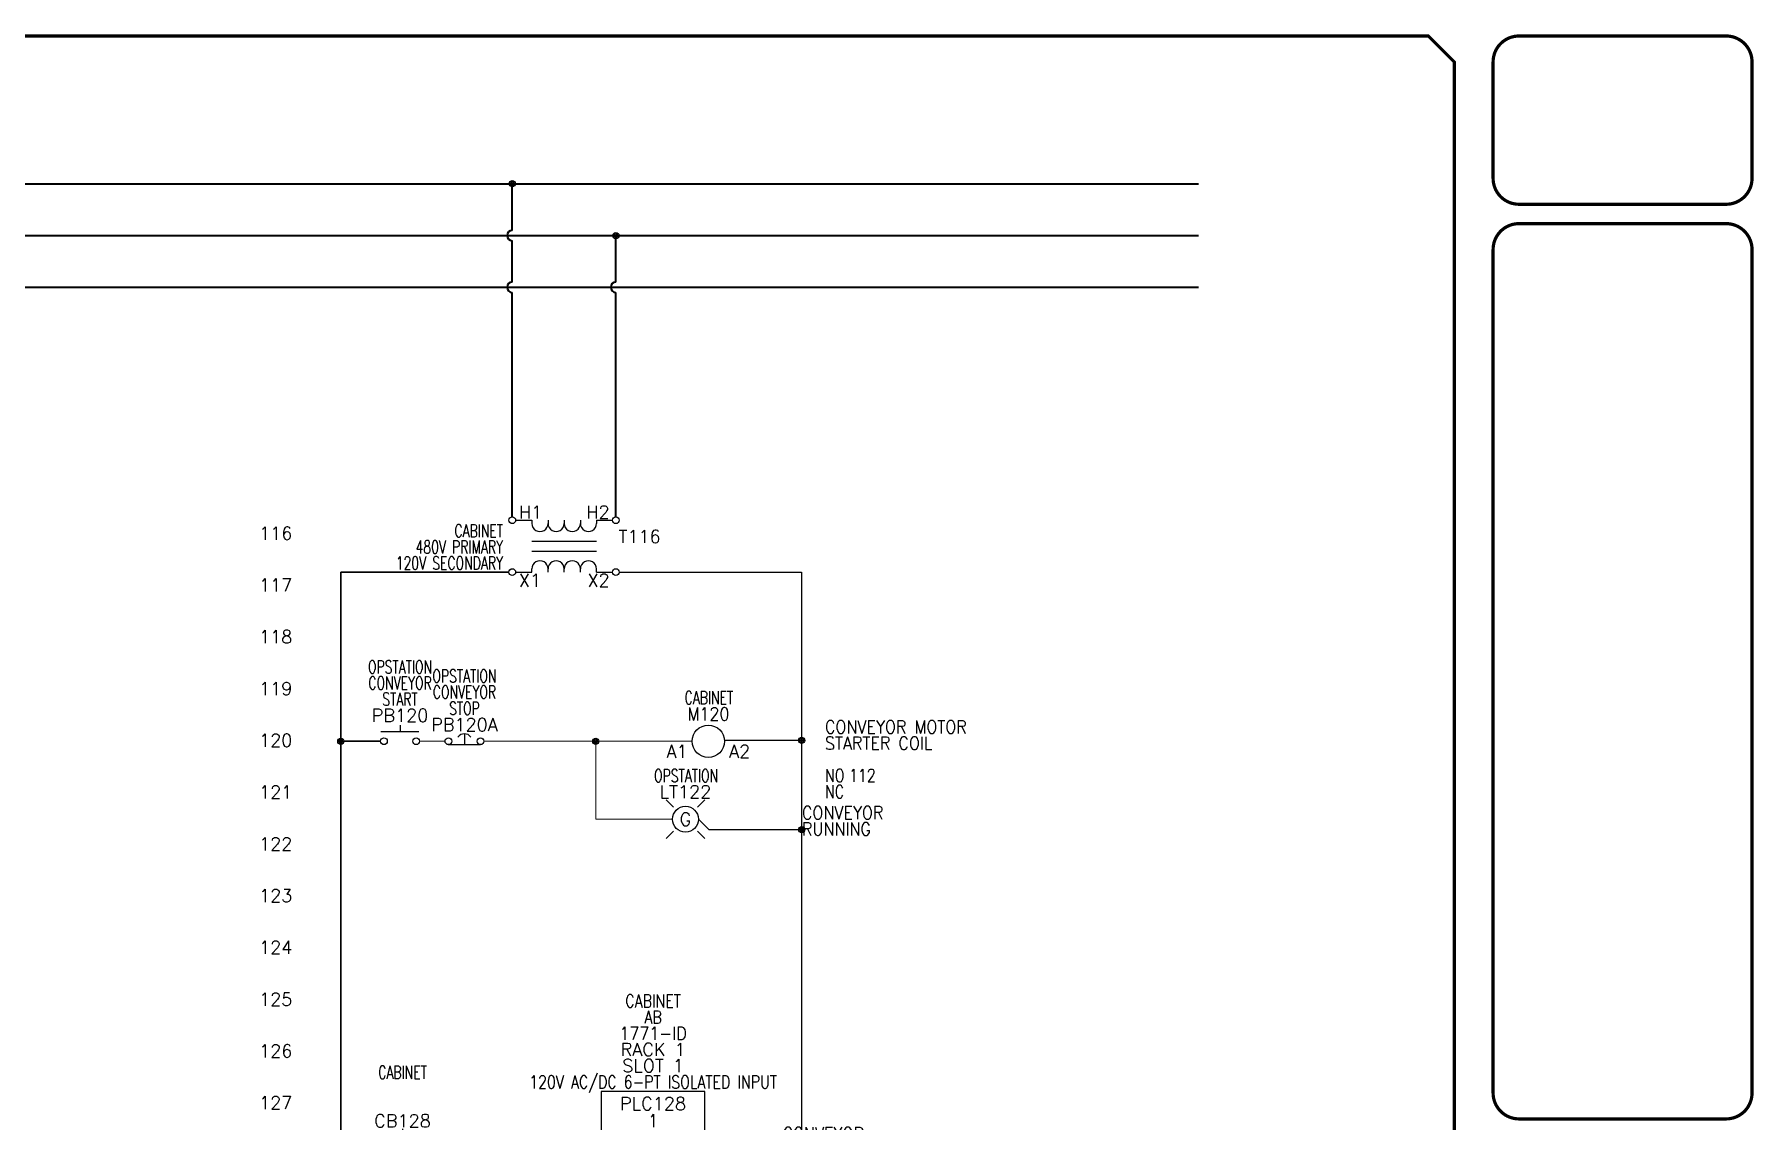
# Model space of a CAD drawing. Header units: inches. Extents: x 0 to 33.5, y 0 to 22.4.
# Drawn here: x 16.88 to 33.48, y 11.95 to 22.44 of the extents above; entities that cross this region are included whole.
import ezdxf
from ezdxf.enums import TextEntityAlignment as Align

# ---------------------------------------------------------------- set-up
doc = ezdxf.new("R2010")
doc.units = ezdxf.units.IN
doc.header["$LTSCALE"] = 0.25
doc.header["$MEASUREMENT"] = 0
for name, color, linetype in [('DESC', 150, 'Continuous'), ('LOC', 8, 'Continuous'), ('MISC', 7, 'Continuous'), ('SYMS', 7, 'Continuous'), ('TAGS', 150, 'Continuous'), ('TERMS', 123, 'Continuous'), ('TITLE', 7, 'Continuous'), ('XREF', 7, 'Continuous')]:
    doc.layers.add(name, color=color, linetype=linetype)
for name, color, linetype, lineweight in [('WIRES_10AWG_BLACK', 9, 'Continuous', 40), ('WIRES_14AWG_BLACK', 9, 'Continuous', 30), ('WIRES_16AWG_WHITE', 7, 'Continuous', 25), ('WIRES_18AWG_RED', 1, 'Continuous', 20)]:
    doc.layers.add(name, color=color, linetype=linetype, lineweight=lineweight)
doc.styles.add('ITALIC', font='ITALIC')
doc.styles.add('SIMPLEX', font='SIMPLEX')
doc.styles.add('WD', font='romans.shx')

# ---------------------------------------------------------------- blocks, each defined once
blk = doc.blocks.new('NO_NUM_acade_title')
at = {"layer": 'TITLE'}
blk.add_line((30.594, 22.177), (30.594, 20.781), dxfattribs=at)
at = {"layer": 'TITLE', "const_width": 0.0312}
blk.add_lwpolyline([(30.594, 0.281), (30.594, 22.177), (30.344, 22.427), (0.281, 22.427), (0.031, 22.177), (0.031, 0.281), (0.281, 0.031), (30.344, 0.031)], close=True, dxfattribs=at)
for points in [[(31.219, 22.427, 0.414214), (30.969, 22.177, 0.414214)], [(33.469, 22.177, 0.414214), (33.219, 22.427, 0.414214)], [(30.969, 21.052, 0.414214), (31.219, 20.802, 0.414214)], [(33.219, 20.802, 0.414214), (33.469, 21.052, 0.414214)], [(31.219, 20.615, 0.414214), (30.969, 20.365, 0.414214)], [(33.469, 20.365, 0.414214), (33.219, 20.615, 0.414214)], [(30.969, 12.219, 0.414214), (31.219, 11.969, 0.414214)], [(33.219, 11.969, 0.414214), (33.469, 12.219, 0.414214)]]:
    blk.add_lwpolyline(points, format="xyb", dxfattribs=at)
for points in [[(33.219, 22.427), (31.219, 22.427)], [(30.969, 22.177), (30.969, 21.052)], [(33.469, 22.177), (33.469, 21.052)], [(33.219, 20.802), (31.219, 20.802)], [(33.219, 20.615), (31.219, 20.615)], [(30.969, 20.365), (30.969, 12.219)], [(33.469, 20.365), (33.469, 12.219)], [(31.219, 11.969), (33.219, 11.969)]]:
    blk.add_lwpolyline(points, dxfattribs=at)
at = {"layer": 'TITLE', "color": 1, "style": 'ITALIC'}
for tag, height, p in [('TITLE#1', 0.125, (32.156, 3.406)), ('TITLE#2', 0.125, (32.156, 3.204)), ('TITLE#3', 0.125, (32.156, 3.001)), ('TITLE#4', 0.125, (32.156, 2.799)), ('DWG#', 0.2, (32.156, 0.826))]:
    blk.add_attdef(tag, text='', height=height, dxfattribs=at).set_placement(p, align=Align.CENTER)
at = {"layer": 'TITLE', "color": 1, "style": 'SIMPLEX'}
blk.add_attdef('CAD#', (30.826, 1.958), '', height=0.0938, rotation=90, dxfattribs=at)
at = {"layer": 'TITLE', "color": 1}
for tag, p, height, style in [('ENGINEER', (31.237, 1.958), 0.0938, 'ITALIC'), ('CHKDBY', (32.424, 1.958), 0.0938, 'ITALIC'), ('JOB#', (31.464, 1.644), 0.0938, 'SIMPLEX'), ('DRAWNBY', (32.494, 1.644), 0.0938, 'ITALIC'), ('SCALE', (31.353, 1.344), 0.0938, 'SIMPLEX'), ('DATE', (32.408, 1.344), 0.0938, 'SIMPLEX'), ('SHTS', (32.532, 0.25), 0.2, 'ITALIC')]:
    blk.add_attdef(tag, p, '', height=height, dxfattribs=dict(at, style=style))
at = {"layer": 'TITLE', "color": 1, "style": 'ITALIC'}
blk.add_attdef('SH#', text='', height=0.2, dxfattribs=at).set_placement((31.881, 0.25), align=Align.RIGHT)
at = {"layer": 'TITLE', "color": 7, "flags": 9}
blk.add_attdef('WD_TB', (31.219, 0.031), '', height=0.125, dxfattribs=at)
blk = doc.blocks.new('WD_MLRH')
at = {"style": 'WD'}
blk.add_attdef('RUNGFIRST', text='', height=0.125, dxfattribs=at).set_placement((-0.25, 0), align=Align.MIDDLE_RIGHT)
at = {"style": 'WD', "flags": 1}
for tag, p in [('RUNGHORV', (-0.25, -0.127)), ('RUNGINC', (-0.25, -0.163)), ('WIRE-START', (-0.25, -0.356)), ('WIREMODE', (-0.25, -0.281)), ('RUNGDIST', (-0.25, -0.2)), ('RUNGCNT', (-0.25, -0.237)), ('WIREFMT', (-0.25, -0.321)), ('WIRE-GSUF', (-0.25, -0.396)), ('PH3SPACE', (-0.25, -0.437))]:
    blk.add_attdef(tag, text='', height=0.025, dxfattribs=at).set_placement(p, align=Align.RIGHT)
blk = doc.blocks.new('HXF1')
for p, q in [((-0.469, 0), (-0.312, 0)), ((-0.312, 0), (-0.312, -0.031)), ((-0.156, 0), (-0.156, -0.031)), ((0, 0), (0, -0.031)), ((0.156, 0), (0.156, -0.031)), ((0.312, 0), (0.467, 0)), ((0.312, 0), (0.312, -0.031)), ((-0.312, -0.203), (0.312, -0.203)), ((-0.312, -0.297), (0.312, -0.297)), ((-0.312, -0.5), (-0.312, -0.469)), ((-0.156, -0.5), (-0.156, -0.469)), ((0, -0.5), (0, -0.469)), ((0.156, -0.5), (0.156, -0.469)), ((0.312, -0.5), (0.312, -0.469)), ((-0.469, -0.5), (-0.312, -0.5)), ((0.312, -0.5), (0.467, -0.5))]:
    blk.add_line(p, q)
for centre in [(-0.501, 0), (0.499, 0), (-0.501, -0.5), (0.499, -0.5)]:
    blk.add_circle(centre, 0.0322)
for centre, start, end in [((-0.234, -0.031), 180, 0.001), ((-0.078, -0.031), 180, 0.001), ((0.078, -0.031), 180, 0.001), ((0.234, -0.031), 180, 0.001), ((-0.234, -0.469), 0.001, 180.002), ((-0.078, -0.469), 0.001, 180.002), ((0.078, -0.469), 0.001, 180.002), ((0.234, -0.469), 0.001, 180.002)]:
    blk.add_arc(centre, 0.0781, start, end)
at = {"style": 'WD', "width": 0.7}
for tag, p in [('INST', (-0.591, 0.006)), ('LOC', (-0.591, -0.164)), ('DESC1', (-0.591, -0.32)), ('DESC2', (-0.591, -0.476))]:
    blk.add_attdef(tag, text='', height=0.125, dxfattribs=at).set_placement(p, align=Align.RIGHT)
at = {"linetype": 'Continuous', "style": 'WD', "flags": 8}
for tag, p in [('TERM03', (-0.031, 0.016)), ('TERM02', (0.438, 0.016))]:
    blk.add_attdef(tag, text='', height=0.125, dxfattribs=at).set_placement(p, align=Align.RIGHT)
at = {"style": 'WD'}
for tag, p, height, flags in [('X4TERM01', (-0.533, 0), 0.0125, 1), ('X2TERM01', (-0.501, 0.032), 0.0125, 1), ('X2TERM03', (0, 0.009), 0.0125, 1), ('X2TERM02', (0.499, 0.032), 0.0125, 1), ('X1TERM02', (0.531, 0), 0.0125, 1), ('FAMILY', (0.46, -0.247), 0.01, 9), ('X4TERM04', (-0.533, -0.5), 0.0125, 1), ('X8TERM06', (0, -0.507), 0.0125, 1), ('X1TERM05', (0.531, -0.5), 0.0125, 1), ('X8TERM04', (-0.501, -0.532), 0.0125, 1), ('X8TERM05', (0.499, -0.532), 0.0125, 1)]:
    blk.add_attdef(tag, p, '', height=height, dxfattribs=dict(at, flags=flags))
at = {"linetype": 'Continuous', "style": 'WD', "flags": 8}
blk.add_attdef('TERM01', (-0.438, 0.016), '', height=0.125, dxfattribs=at)
at = {"style": 'WD'}
blk.add_attdef('TAG1', (0.524, -0.219), '', height=0.125, dxfattribs=at)
at = {"linetype": 'Continuous', "style": 'WD', "flags": 9}
for tag, p in [('ASSYCODE', (0.487, -0.313)), ('MFG', (0.484, -0.295)), ('CAT', (0.485, -0.275))]:
    blk.add_attdef(tag, text='', height=0.01, dxfattribs=at).set_placement(p, align=Align.CENTER)
at = {"style": 'WD', "width": 0.7}
blk.add_attdef('RATING1', (0.556, -0.375), '', height=0.125, dxfattribs=at)
at = {"linetype": 'Continuous', "style": 'WD', "flags": 8}
for tag, p in [('TERM06', (-0.031, -0.516)), ('TERM05', (0.438, -0.516))]:
    blk.add_attdef(tag, text='', height=0.125, dxfattribs=at).set_placement(p, align=Align.TOP_RIGHT)
blk.add_attdef('TERM04', text='', height=0.125, dxfattribs=at).set_placement((-0.438, -0.516), align=Align.TOP_LEFT)
blk = doc.blocks.new('WDDOT')
for radius in [0.03, 0.0187, 0.00929]:
    blk.add_circle((0, 0), radius)
blk = doc.blocks.new('HPB11')
for p, q in [((-0.185, 0.094), (0.18, 0.094)), ((0, 0.156), (0, 0.094))]:
    blk.add_line(p, q)
for centre in [(-0.155, 0), (0.155, 0)]:
    blk.add_circle(centre, 0.0322)
at = {"style": 'WD', "width": 0.7}
for tag, p in [('INST', (0, 0.826)), ('LOC', (0, 0.656)), ('DESC1', (0, 0.5)), ('DESC2', (0, 0.344)), ('XREF', (0, -0.219))]:
    blk.add_attdef(tag, text='', height=0.125, dxfattribs=at).set_placement(p, align=Align.CENTER)
at = {"style": 'WD'}
blk.add_attdef('TAG1', text='', height=0.125, dxfattribs=at).set_placement((0, 0.188), align=Align.CENTER)
for tag, p in [('X2LINK', (0, 0.219)), ('X8LINK', (0, 0))]:
    blk.add_attdef(tag, p, '', height=0.01, dxfattribs=at)
for tag, p, height, flags in [('X4TERM01', (-0.188, 0), 0.0125, 1), ('X1TERM02', (0.188, 0), 0.0125, 1), ('FAMILY', (0.205, 0.152), 0.01, 9), ('CONTACT', (0.205, 0.136), 0.01, 1)]:
    blk.add_attdef(tag, p, '', height=height, dxfattribs=dict(at, flags=flags))
at = {"linetype": 'Continuous', "style": 'WD', "flags": 9}
for tag, p in [('ASSYCODE', (0.23, 0.071)), ('MFG', (0.228, 0.089)), ('CAT', (0.23, 0.108))]:
    blk.add_attdef(tag, text='', height=0.01, dxfattribs=at).set_placement(p, align=Align.CENTER)
at = {"linetype": 'Continuous', "style": 'WD', "flags": 8}
blk.add_attdef('TERM01', text='', height=0.125, dxfattribs=at).set_placement((-0.25, -0.031), align=Align.TOP_RIGHT)
blk.add_attdef('TERM02', text='', height=0.125, dxfattribs=at).set_placement((0.25, -0.031), align=Align.TOP_LEFT)
blk = doc.blocks.new('HPB12M')
for p, q in [((0, 0.074), (0, -0.031)), ((-0.156, -0.032), (0.156, -0.032))]:
    blk.add_line(p, q)
for centre in [(-0.155, 0), (0.155, 0)]:
    blk.add_circle(centre, 0.0322)
blk.add_arc((0, -0.006), 0.0781, 36.8699, 143.1301)
at = {"style": 'WD', "width": 0.7}
for tag, p in [('INST', (0, 0.738)), ('LOC', (0, 0.568)), ('DESC1', (0, 0.412)), ('DESC2', (0, 0.255)), ('XREF', (0, -0.232))]:
    blk.add_attdef(tag, text='', height=0.125, dxfattribs=at).set_placement(p, align=Align.CENTER)
at = {"style": 'WD'}
blk.add_attdef('TAG1', text='', height=0.125, dxfattribs=at).set_placement((0, 0.099), align=Align.CENTER)
for tag, p, height, flags in [('X4TERM01', (-0.188, 0), 0.0125, 1), ('FAMILY', (0.054, 0.058), 0.01, 9), ('CONTACT', (0.054, 0.042), 0.01, 9), ('X1TERM02', (0.188, 0), 0.0125, 1)]:
    blk.add_attdef(tag, p, '', height=height, dxfattribs=dict(at, flags=flags))
for tag, p in [('X2LINK', (0, 0.125)), ('X8LINK', (0, -0.094))]:
    blk.add_attdef(tag, p, '', height=0.01, dxfattribs=at)
at = {"linetype": 'Continuous', "style": 'WD', "flags": 9}
for tag, p in [('MFG', (0.076, 0)), ('CAT', (0.076, 0.017)), ('ASSYCODE', (0.076, -0.017))]:
    blk.add_attdef(tag, text='', height=0.01, dxfattribs=at).set_placement(p, align=Align.CENTER)
at = {"linetype": 'Continuous', "style": 'WD', "flags": 8}
blk.add_attdef('TERM01', text='', height=0.125, dxfattribs=at).set_placement((-0.25, -0.016), align=Align.TOP_RIGHT)
blk.add_attdef('TERM02', text='', height=0.125, dxfattribs=at).set_placement((0.25, -0.016), align=Align.TOP_LEFT)
blk = doc.blocks.new('HMS1')
blk.add_circle((0, 0), 0.156)
at = {"style": 'WD'}
for tag, width, p in [('INST', 0.7, (0.006, 0.528)), ('LOC', 0.7, (0.006, 0.359)), ('TAG1', 0.9, (0, 0.202))]:
    blk.add_attdef(tag, text='', height=0.125, dxfattribs=dict(at, width=width)).set_placement(p, align=Align.CENTER)
at = {"style": 'WD', "flags": 9}
blk.add_attdef('FAMILY', text='', height=0.01, dxfattribs=at).set_placement((-0.005, 0.17), align=Align.CENTER)
at = {"style": 'WD'}
for tag, p, width in [('DESC1', (1.126, 0.076), 0.9), ('DESC2', (1.126, -0.081), 0.9), ('DESC3', (1.126, -0.237), 0.9), ('XREFNO', (1.359, -0.393), 0.8), ('XREFNC', (1.359, -0.549), 0.8)]:
    blk.add_attdef(tag, p, '', height=0.125, dxfattribs=dict(at, width=width))
at = {"style": 'WD', "flags": 1}
for tag, p in [('X4TERM01', (-0.156, 0)), ('X1TERM02', (0.156, 0))]:
    blk.add_attdef(tag, p, '', height=0.0125, dxfattribs=at)
at = {"linetype": 'Continuous', "style": 'WD', "flags": 9}
blk.add_attdef('ASSYCODE', text='', height=0.01, dxfattribs=at).set_placement((0, 0.113), align=Align.CENTER)
at = {"linetype": 'Continuous', "style": 'WD', "flags": 1}
for tag, p in [('MFG', (0, 0.14)), ('CAT', (0, 0.159))]:
    blk.add_attdef(tag, text='', height=0.01, dxfattribs=at).set_placement(p, align=Align.MIDDLE)
at = {"linetype": 'Continuous', "style": 'WD'}
blk.add_attdef('TERM01', text='', height=0.125, dxfattribs=at).set_placement((-0.2, -0.035), align=Align.TOP_RIGHT)
blk.add_attdef('TERM02', text='', height=0.125, dxfattribs=at).set_placement((0.2, -0.035), align=Align.TOP_LEFT)
at = {"style": 'WD', "width": 0.8, "flags": 8}
for tag, p in [('NO', (1.126, -0.393)), ('NC', (1.126, -0.549))]:
    blk.add_attdef(tag, p, '', height=0.125, dxfattribs=at)
blk = doc.blocks.new('HLT1G')
for p, q in [((-0.115, 0.115), (-0.186, 0.186)), ((0.115, 0.115), (0.186, 0.186)), ((-0.115, -0.115), (-0.186, -0.186)), ((0.115, -0.115), (0.186, -0.186))]:
    blk.add_line(p, q)
blk.add_circle((0, 0), 0.125)
at = {"style": 'WD', "width": 0.7}
for tag, p in [('INST', (0.006, 0.528)), ('LOC', (0.006, 0.359))]:
    blk.add_attdef(tag, text='', height=0.125, dxfattribs=at).set_placement(p, align=Align.CENTER)
at = {"style": 'WD'}
blk.add_attdef('TAG1', text='', height=0.125, dxfattribs=at).set_placement((0, 0.202), align=Align.CENTER)
at = {"style": 'WD', "flags": 9}
blk.add_attdef('FAMILY', text='', height=0.01, dxfattribs=at).set_placement((-0.005, 0.161), align=Align.CENTER)
at = {"style": 'WD'}
blk.add_attdef('COLOR', text='', height=0.125, dxfattribs=at).set_placement((0, 0), align=Align.MIDDLE)
at = {"style": 'WD', "flags": 1}
for tag, p in [('X4TERM01', (-0.125, 0)), ('X1TERM02', (0.125, 0))]:
    blk.add_attdef(tag, p, '', height=0.0125, dxfattribs=at)
at = {"linetype": 'Continuous', "style": 'WD', "flags": 9}
blk.add_attdef('ASSYCODE', text='', height=0.01, dxfattribs=at).set_placement((-0.003, 0.096), align=Align.CENTER)
at = {"linetype": 'Continuous', "style": 'WD', "flags": 1}
for tag, p in [('MFG', (0, 0.121)), ('CAT', (0, 0.14))]:
    blk.add_attdef(tag, text='', height=0.01, dxfattribs=at).set_placement(p, align=Align.MIDDLE)
at = {"style": 'WD'}
for tag, p, width in [('DESC1', (1.125, 0), 0.9), ('WDTAGALT', (1.125, -0.312), 0.7)]:
    blk.add_attdef(tag, p, '', height=0.125, dxfattribs=dict(at, width=width))
at = {"linetype": 'Continuous', "style": 'WD', "flags": 8}
blk.add_attdef('TERM01', text='', height=0.125, dxfattribs=at).set_placement((-0.175, -0.031), align=Align.TOP_RIGHT)
blk.add_attdef('TERM02', text='', height=0.125, dxfattribs=at).set_placement((0.175, -0.031), align=Align.TOP_LEFT)
at = {"style": 'WD', "width": 0.9}
blk.add_attdef('DESC2', text='', height=0.125, dxfattribs=at).set_placement((1.125, -0.031), align=Align.TOP_LEFT)
blk = doc.blocks.new('HCB1')
blk.add_line((0, 0.173), (0, 0.126))
for centre in [(-0.155, 0), (0.155, 0)]:
    blk.add_circle(centre, 0.0322)
blk.add_arc((0, -0.109), 0.234, 53.1301, 126.8699)
at = {"style": 'WD', "width": 0.7}
for tag, p in [('INST', (0, 0.826)), ('LOC', (0, 0.656)), ('DESC1', (0, 0.5)), ('DESC2', (0, 0.344)), ('RATING1', (0, -0.188)), ('XREF', (0, -0.344))]:
    blk.add_attdef(tag, text='', height=0.125, dxfattribs=at).set_placement(p, align=Align.CENTER)
at = {"style": 'WD'}
blk.add_attdef('TAG1', text='', height=0.125, dxfattribs=at).set_placement((0, 0.188), align=Align.CENTER)
for tag, p in [('X2LINK', (0, 0.219)), ('X8LINK', (0, 0))]:
    blk.add_attdef(tag, p, '', height=0.01, dxfattribs=at)
for tag, p, height, flags in [('X4TERM01', (-0.188, 0), 0.0125, 1), ('X1TERM02', (0.188, 0), 0.0125, 1), ('FAMILY', (0.205, 0.152), 0.01, 9), ('CONTACT', (0.205, 0.133), 0.01, 9)]:
    blk.add_attdef(tag, p, '', height=height, dxfattribs=dict(at, flags=flags))
at = {"linetype": 'Continuous', "style": 'WD', "flags": 9}
for tag, p in [('ASSYCODE', (0.219, 0.062)), ('MFG', (0.228, 0.089)), ('CAT', (0.23, 0.108))]:
    blk.add_attdef(tag, text='', height=0.01, dxfattribs=at).set_placement(p, align=Align.CENTER)
at = {"linetype": 'Continuous', "style": 'WD', "flags": 8}
blk.add_attdef('TERM01', text='', height=0.125, dxfattribs=at).set_placement((-0.25, -0.031), align=Align.TOP_RIGHT)
blk.add_attdef('TERM02', text='', height=0.125, dxfattribs=at).set_placement((0.25, -0.031), align=Align.TOP_LEFT)
blk = doc.blocks.new('PLCIO_CFD')
at = {"layer": 'SYMS'}
for p, q in [((0.5, 0.5), (-0.5, 0.5)), ((-0.5, 0.5), (-0.5, -6.875)), ((0.5, -6.875), (0.5, 0.5)), ((-0.125, 0.125), (0.125, 0.125)), ((-0.125, -0.125), (-0.125, 0.125)), ((-0.125, 0.125), (0.125, 0.125)), ((-0.125, -0.125), (-0.125, 0.125)), ((0.088, 0.088), (-0.088, -0.088)), ((0.125, 0.125), (0.125, -0.125)), ((0.125, 0.125), (0.125, -0.125)), ((0.125, -0.125), (-0.125, -0.125)), ((0.125, -0.125), (-0.125, -0.125)), ((-0.125, -0.375), (0.125, -0.375)), ((-0.125, -0.625), (-0.125, -0.375)), ((0.088, -0.412), (-0.088, -0.588)), ((0.125, -0.375), (0.125, -0.625)), ((0.125, -0.625), (-0.125, -0.625)), ((-0.125, -0.875), (0.125, -0.875)), ((-0.125, -1.125), (-0.125, -0.875)), ((-0.125, -0.875), (0.125, -0.875)), ((-0.125, -1.125), (-0.125, -0.875)), ((0.088, -0.912), (-0.088, -1.088)), ((0.125, -0.875), (0.125, -1.125)), ((0.125, -0.875), (0.125, -1.125)), ((0.125, -1.125), (-0.125, -1.125)), ((0.125, -1.125), (-0.125, -1.125)), ((-0.125, -1.375), (0.125, -1.375)), ((-0.125, -1.625), (-0.125, -1.375)), ((0.088, -1.412), (-0.088, -1.588)), ((0.125, -1.375), (0.125, -1.625)), ((0.125, -1.625), (-0.125, -1.625)), ((-0.125, -1.875), (0.125, -1.875)), ((-0.125, -2.125), (-0.125, -1.875)), ((-0.125, -1.875), (0.125, -1.875)), ((-0.125, -2.125), (-0.125, -1.875)), ((0.088, -1.912), (-0.088, -2.088)), ((0.125, -1.875), (0.125, -2.125)), ((0.125, -1.875), (0.125, -2.125)), ((0.125, -2.125), (-0.125, -2.125)), ((0.125, -2.125), (-0.125, -2.125)), ((-0.125, -3.375), (0.125, -3.375)), ((-0.125, -3.625), (-0.125, -3.375)), ((0.088, -3.412), (-0.088, -3.588)), ((0.125, -3.375), (0.125, -3.625)), ((0.125, -3.625), (-0.125, -3.625)), ((-0.125, -3.875), (0.125, -3.875)), ((-0.125, -4.125), (-0.125, -3.875)), ((-0.125, -3.875), (0.125, -3.875)), ((-0.125, -4.125), (-0.125, -3.875)), ((0.088, -3.912), (-0.088, -4.088)), ((0.125, -3.875), (0.125, -4.125)), ((0.125, -3.875), (0.125, -4.125)), ((0.125, -4.125), (-0.125, -4.125)), ((0.125, -4.125), (-0.125, -4.125)), ((-0.125, -4.375), (0.125, -4.375)), ((-0.125, -4.625), (-0.125, -4.375)), ((0.088, -4.412), (-0.088, -4.588)), ((0.125, -4.375), (0.125, -4.625)), ((0.125, -4.625), (-0.125, -4.625)), ((-0.125, -4.875), (0.125, -4.875)), ((-0.125, -5.125), (-0.125, -4.875)), ((-0.125, -4.875), (0.125, -4.875)), ((-0.125, -5.125), (-0.125, -4.875)), ((0.088, -4.912), (-0.088, -5.088)), ((0.125, -4.875), (0.125, -5.125)), ((0.125, -4.875), (0.125, -5.125)), ((0.125, -5.125), (-0.125, -5.125)), ((0.125, -5.125), (-0.125, -5.125)), ((-0.125, -5.375), (0.125, -5.375)), ((-0.125, -5.625), (-0.125, -5.375)), ((0.088, -5.412), (-0.088, -5.588)), ((0.125, -5.375), (0.125, -5.625)), ((0.125, -5.625), (-0.125, -5.625)), ((-0.125, -5.875), (0.125, -5.875)), ((-0.125, -6.125), (-0.125, -5.875)), ((-0.125, -5.875), (0.125, -5.875)), ((-0.125, -6.125), (-0.125, -5.875)), ((0.088, -5.912), (-0.088, -6.088)), ((0.125, -5.875), (0.125, -6.125)), ((0.125, -5.875), (0.125, -6.125)), ((0.125, -6.125), (-0.125, -6.125)), ((0.125, -6.125), (-0.125, -6.125)), ((-0.125, -6.375), (0.125, -6.375)), ((-0.125, -6.625), (-0.125, -6.375)), ((0.088, -6.412), (-0.088, -6.588)), ((0.125, -6.375), (0.125, -6.625)), ((0.125, -6.625), (-0.125, -6.625)), ((-0.5, -6.875), (0.5, -6.875))]:
    blk.add_line(p, q, dxfattribs=at)
for centre in [(0, 0), (0, -0.5), (0, -1), (0, -1.5), (0, -2), (0, -3.5), (0, -4), (0, -4.5), (0, -5), (0, -5.5), (0, -6), (0, -6.5)]:
    blk.add_circle(centre, 0.125, dxfattribs=at)
at = {"layer": 'SYMS', "style": 'WD'}
for tag, width, p in [('INST', 0.8, (0, 1.482)), ('LOC', 0.8, (0, 1.312)), ('MFG', 0.8, (0, 1.156)), ('CAT', 0.9, (0, 1)), ('DESC', 0.8, (0, 0.53)), ('TERM01', 0.9, (0, 0.156)), ('TERM02', 0.9, (0, -0.312)), ('TERM03', 0.9, (0, -0.812)), ('TERM04', 0.9, (0, -1.312)), ('TERM05', 0.9, (0, -1.812)), ('TERM06', 0.9, (0, -3.312)), ('TERM07', 0.9, (0, -3.812)), ('TERM08', 0.9, (0, -4.312)), ('TERM09', 0.9, (0, -4.812)), ('TERM10', 0.9, (0, -5.312)), ('TERM11', 0.9, (0, -5.812)), ('TERM12', 0.9, (0, -6.312))]:
    blk.add_attdef(tag, text='', height=0.125, dxfattribs=dict(at, width=width)).set_placement(p, align=Align.CENTER)
at = {"layer": 'SYMS', "linetype": 'Continuous', "style": 'WD', "flags": 9}
blk.add_attdef('ASSYCODE', text='', height=0.01, dxfattribs=at).set_placement((0.23, 1.071), align=Align.CENTER)
at = {"layer": 'SYMS', "style": 'WD'}
for tag, p in [('LINE1', (0, 0.844)), ('LINE2', (0, 0.688)), ('TAG', (0, 0.322))]:
    blk.add_attdef(tag, text='', height=0.125, dxfattribs=at).set_placement(p, align=Align.CENTER)
at = {"layer": 'SYMS', "style": 'WD', "flags": 1}
for tag, p in [('X4TERM01', (-0.125, 0)), ('X1TERM02', (0.125, -0.5)), ('X4TERM03', (-0.125, -1)), ('X1TERM04', (0.125, -1.5)), ('X4TERM05', (-0.125, -2)), ('X1TERM06', (0.125, -3.5)), ('X4TERM07', (-0.125, -4)), ('X1TERM08', (0.125, -4.5)), ('X4TERM09', (-0.125, -5)), ('X1TERM10', (0.125, -5.5)), ('X4TERM11', (-0.125, -6)), ('X1TERM12', (0.125, -6.5))]:
    blk.add_attdef(tag, p, '', height=0.01, dxfattribs=at)
at = {"layer": 'SYMS', "style": 'WD', "width": 0.9}
for tag, p in [('DESCA01', (1.25, 0.031)), ('DESCB01', (1.25, -0.125)), ('DESCC01', (1.25, -0.281)), ('DESCD01', (1.25, -0.438)), ('DESCE01', (1.25, -0.594)), ('DESCA03', (1.25, -0.969)), ('DESCB03', (1.25, -1.125)), ('DESCC03', (1.25, -1.281)), ('DESCD03', (1.25, -1.438)), ('DESCE03', (1.25, -1.594)), ('DESCA05', (1.25, -1.969)), ('DESCB05', (1.25, -2.125)), ('DESCC05', (1.25, -2.281)), ('DESCD05', (1.25, -2.438)), ('DESCE05', (1.25, -2.594)), ('DESCA07', (1.25, -3.969)), ('DESCB07', (1.25, -4.125)), ('DESCC07', (1.25, -4.281)), ('DESCD07', (1.25, -4.438)), ('DESCE07', (1.25, -4.594)), ('DESCA09', (1.25, -4.969)), ('DESCB09', (1.25, -5.125)), ('DESCC09', (1.25, -5.281)), ('DESCD09', (1.25, -5.438)), ('DESCE09', (1.25, -5.594)), ('DESCA11', (1.25, -5.969)), ('DESCB11', (1.25, -6.125)), ('DESCC11', (1.25, -6.281)), ('DESCD11', (1.25, -6.438)), ('DESCE11', (1.25, -6.594))]:
    blk.add_attdef(tag, p, '', height=0.125, dxfattribs=at)
for tag, p in [('TERMDESC01', (-0.625, -0.062)), ('TERMDESC03', (-0.625, -1.062)), ('TERMDESC05', (-0.625, -2.062)), ('TERMDESC07', (-0.625, -4.062)), ('TERMDESC09', (-0.625, -5.062)), ('TERMDESC11', (-0.625, -6.062))]:
    blk.add_attdef(tag, text='', height=0.125, dxfattribs=at).set_placement(p, align=Align.TOP_RIGHT)
at = {"layer": 'SYMS', "style": 'WD'}
for tag, p in [('TAGA01', (0, -0.25)), ('TAGA03', (0, -1.188)), ('TAGA05', (0, -2.188)), ('TAGA07', (0, -4.188)), ('TAGA09', (0, -5.188)), ('TAGA11', (0, -6.188))]:
    blk.add_attdef(tag, text='', height=0.125, dxfattribs=at).set_placement(p, align=Align.TOP_CENTER)
at = {"layer": 'SYMS', "style": 'WD', "width": 0.9}
for tag, p in [('TERMDESC02', (0.625, -0.562)), ('TERMDESC04', (0.625, -1.562)), ('TERMDESC06', (0.625, -3.562)), ('TERMDESC08', (0.625, -4.562)), ('TERMDESC10', (0.625, -5.562)), ('TERMDESC12', (0.625, -6.562))]:
    blk.add_attdef(tag, text='', height=0.125, dxfattribs=at).set_placement(p, align=Align.TOP_LEFT)

msp = doc.modelspace()

# ---------------------------------------------------------------- linework, layer by layer
at = {"layer": 'WIRES_10AWG_BLACK'}
for p, q in [((2.188, 21), (28.125, 21)), ((21.499, 20.55), (21.499, 21)), ((2.188, 20.5), (28.125, 20.5)), ((21.499, 20.05), (21.499, 20.45)), ((22.499, 20.05), (22.499, 20.5)), ((2.188, 20), (28.125, 20)), ((21.499, 17.782), (21.499, 19.95)), ((22.499, 17.782), (22.499, 19.95))]:
    msp.add_line(p, q, dxfattribs=at)
for centre in [(21.499, 20.5), (21.499, 20), (22.499, 20)]:
    msp.add_arc(centre, 0.05, 90, 270, dxfattribs=at)
at = {"layer": 'WIRES_14AWG_BLACK'}
for p, q in [((21.467, 17.25), (19.843, 17.25)), ((19.843, 17.25), (19.843, 2.551)), ((19.843, 15.616), (20.228, 15.616))]:
    msp.add_line(p, q, dxfattribs=at)
at = {"layer": 'WIRES_16AWG_WHITE'}
for p, q in [((22.531, 17.25), (24.292, 17.25)), ((24.292, 17.25), (24.292, 2.554)), ((24.292, 15.625), (23.548, 15.625)), ((23.296, 14.863), (23.296, 14.863)), ((23.296, 14.863), (23.396, 14.763)), ((23.396, 14.763), (24.292, 14.763))]:
    msp.add_line(p, q, dxfattribs=at)
at = {"layer": 'WIRES_18AWG_RED'}
for p, q in [((20.603, 15.616), (20.85, 15.616)), ((21.225, 15.616), (23.236, 15.616)), ((22.305, 15.616), (22.305, 14.863)), ((22.305, 14.863), (23.046, 14.863))]:
    msp.add_line(p, q, dxfattribs=at)

# ---------------------------------------------------------------- block references
msp.add_blockref('NO_NUM_acade_title', (0, 0))
msp.add_blockref('WD_MLRH', (19.625, 17.625)).add_auto_attribs({'RUNGFIRST': '116'})
at = {"layer": 'SYMS'}
for p in [(21.499, 21), (22.499, 20.5), (19.843, 15.616), (22.305, 15.616), (24.292, 15.625), (24.292, 14.763)]:
    msp.add_blockref('WDDOT', p, dxfattribs=at)
ref = msp.add_blockref('HXF1', (22, 17.75), dxfattribs=at)
ref.add_attrib('TERM04', 'X1', dxfattribs={"layer": 'TERMS', "linetype": 'Continuous', "height": 0.125, "style": 'WD', "flags": 8}).set_placement((21.562, 17.234), align=Align.TOP_LEFT)
ref.add_attrib('TERM05', 'X2', dxfattribs={"layer": 'TERMS', "linetype": 'Continuous', "height": 0.125, "style": 'WD', "flags": 8}).set_placement((22.438, 17.234), align=Align.TOP_RIGHT)
ref.add_attrib('TAG1', 'T116', (22.524, 17.531), dxfattribs={"layer": 'TAGS', "height": 0.125, "style": 'WD'})
ref.add_attrib('DESC1', '480V PRIMARY', dxfattribs={"layer": 'DESC', "height": 0.125, "style": 'WD', "width": 0.7}).set_placement((21.409, 17.43), align=Align.RIGHT)
ref.add_attrib('DESC2', '120V SECONDARY', dxfattribs={"layer": 'DESC', "height": 0.125, "style": 'WD', "width": 0.7}).set_placement((21.409, 17.274), align=Align.RIGHT)
ref.add_attrib('LOC', 'CABINET', dxfattribs={"layer": 'LOC', "height": 0.125, "style": 'WD', "width": 0.7}).set_placement((21.409, 17.586), align=Align.RIGHT)
ref.add_attrib('TERM02', 'H2', dxfattribs={"layer": 'TERMS', "linetype": 'Continuous', "height": 0.125, "style": 'WD', "flags": 8}).set_placement((22.438, 17.766), align=Align.RIGHT)
ref.add_attrib('TERM01', 'H1', (21.562, 17.766), dxfattribs={"layer": 'TERMS', "linetype": 'Continuous', "height": 0.125, "style": 'WD', "flags": 8})
ref = msp.add_blockref('HPB11', (20.415, 15.616), dxfattribs=at)
ref.add_attrib('LOC', 'OPSTATION', dxfattribs={"layer": 'LOC', "height": 0.125, "style": 'WD', "width": 0.7}).set_placement((20.415, 16.272), align=Align.CENTER)
ref.add_attrib('DESC2', 'START', dxfattribs={"layer": 'DESC', "height": 0.125, "style": 'WD', "width": 0.7}).set_placement((20.415, 15.96), align=Align.CENTER)
ref.add_attrib('DESC1', 'CONVEYOR', dxfattribs={"layer": 'DESC', "height": 0.125, "style": 'WD', "width": 0.7}).set_placement((20.415, 16.116), align=Align.CENTER)
ref.add_attrib('TAG1', 'PB120', dxfattribs={"layer": 'TAGS', "height": 0.125, "style": 'WD'}).set_placement((20.415, 15.803), align=Align.CENTER)
ref = msp.add_blockref('HPB12M', (21.037, 15.616), dxfattribs=at)
ref.add_attrib('LOC', 'OPSTATION', dxfattribs={"layer": 'LOC', "height": 0.125, "style": 'WD', "width": 0.7}).set_placement((21.037, 16.184), align=Align.CENTER)
ref.add_attrib('DESC2', 'STOP', dxfattribs={"layer": 'DESC', "height": 0.125, "style": 'WD', "width": 0.7}).set_placement((21.037, 15.871), align=Align.CENTER)
ref.add_attrib('DESC1', 'CONVEYOR', dxfattribs={"layer": 'DESC', "height": 0.125, "style": 'WD', "width": 0.7}).set_placement((21.037, 16.028), align=Align.CENTER)
ref.add_attrib('TAG1', 'PB120A', dxfattribs={"layer": 'TAGS', "height": 0.125, "style": 'WD'}).set_placement((21.037, 15.715), align=Align.CENTER)
ref = msp.add_blockref('HMS1', (23.392, 15.616), dxfattribs=at)
ref.add_attrib('LOC', 'CABINET', dxfattribs={"layer": 'LOC', "height": 0.125, "style": 'WD', "width": 0.7}).set_placement((23.397, 15.975), align=Align.CENTER)
ref.add_attrib('NC', 'NC', (24.518, 15.067), dxfattribs={"layer": 'MISC', "height": 0.125, "style": 'WD', "width": 0.8, "flags": 8})
ref.add_attrib('NO', 'NO', (24.518, 15.223), dxfattribs={"layer": 'MISC', "height": 0.125, "style": 'WD', "width": 0.8, "flags": 8})
ref.add_attrib('TERM02', 'A2', dxfattribs={"layer": 'TERMS', "linetype": 'Continuous', "height": 0.125, "style": 'WD'}).set_placement((23.592, 15.581), align=Align.TOP_LEFT)
ref.add_attrib('TERM01', 'A1', dxfattribs={"layer": 'TERMS', "linetype": 'Continuous', "height": 0.125, "style": 'WD'}).set_placement((23.192, 15.581), align=Align.TOP_RIGHT)
ref.add_attrib('XREFNO', '112', (24.751, 15.223), dxfattribs={"layer": 'XREF', "height": 0.125, "style": 'WD', "width": 0.8})
ref.add_attrib('DESC2', 'STARTER COIL', (24.518, 15.535), dxfattribs={"layer": 'DESC', "height": 0.125, "style": 'WD', "width": 0.9})
ref.add_attrib('DESC1', 'CONVEYOR MOTOR', (24.518, 15.692), dxfattribs={"layer": 'DESC', "height": 0.125, "style": 'WD', "width": 0.9})
ref.add_attrib('TAG1', 'M120', dxfattribs={"layer": 'TAGS', "height": 0.125, "style": 'WD', "width": 0.9}).set_placement((23.392, 15.818), align=Align.CENTER)
ref = msp.add_blockref('HLT1G', (23.171, 14.863), dxfattribs=at)
ref.add_attrib('LOC', 'OPSTATION', dxfattribs={"layer": 'LOC', "height": 0.125, "style": 'WD', "width": 0.7}).set_placement((23.177, 15.221), align=Align.CENTER)
ref.add_attrib('DESC2', 'RUNNING', dxfattribs={"layer": 'DESC', "height": 0.125, "style": 'WD', "width": 0.9}).set_placement((24.296, 14.831), align=Align.TOP_LEFT)
ref.add_attrib('DESC1', 'CONVEYOR', (24.296, 14.863), dxfattribs={"layer": 'DESC', "height": 0.125, "style": 'WD', "width": 0.9})
ref.add_attrib('TAG1', 'LT122', dxfattribs={"layer": 'TAGS', "height": 0.125, "style": 'WD'}).set_placement((23.171, 15.065), align=Align.CENTER)
ref.add_attrib('COLOR', 'G', dxfattribs={"layer": 'MISC', "height": 0.125, "style": 'WD'}).set_placement((23.171, 14.863), align=Align.MIDDLE)
ref = msp.add_blockref('PLCIO_CFD', (22.858, 11.733), dxfattribs=at)
ref.add_attrib('TERM01', '1', dxfattribs={"layer": 'TERMS', "height": 0.125, "style": 'WD', "width": 0.9}).set_placement((22.858, 11.889), align=Align.CENTER)
ref.add_attrib('TAGA01', 'I:0101/00', dxfattribs={"layer": 'TAGS', "height": 0.125, "style": 'WD'}).set_placement((22.858, 11.483), align=Align.TOP_CENTER)
ref.add_attrib('DESCA01', 'CONVEYOR', (24.108, 11.764), dxfattribs={"layer": 'DESC', "height": 0.125, "style": 'WD', "width": 0.9})
ref.add_attrib('DESCB01', 'MOTOR START', (24.108, 11.608), dxfattribs={"layer": 'DESC', "height": 0.125, "style": 'WD', "width": 0.9})
ref.add_attrib('CAT', '1771-ID', dxfattribs={"layer": 'MISC', "height": 0.125, "style": 'WD', "width": 0.9}).set_placement((22.858, 12.733), align=Align.CENTER)
ref.add_attrib('LOC', 'CABINET', dxfattribs={"layer": 'LOC', "height": 0.125, "style": 'WD', "width": 0.8}).set_placement((22.858, 13.046), align=Align.CENTER)
ref.add_attrib('MFG', 'AB', dxfattribs={"layer": 'MISC', "height": 0.125, "style": 'WD', "width": 0.8}).set_placement((22.858, 12.889), align=Align.CENTER)
ref.add_attrib('LINE2', 'SLOT 1', dxfattribs={"layer": 'MISC', "height": 0.125, "style": 'WD'}).set_placement((22.858, 12.421), align=Align.CENTER)
ref.add_attrib('TAG', 'PLC128', dxfattribs={"layer": 'TAGS', "height": 0.125, "style": 'WD'}).set_placement((22.858, 12.055), align=Align.CENTER)
ref.add_attrib('DESC', '120V AC/DC 6-PT ISOLATED INPUT', dxfattribs={"layer": 'DESC', "height": 0.125, "style": 'WD', "width": 0.8}).set_placement((22.858, 12.263), align=Align.CENTER)
ref.add_attrib('LINE1', 'RACK 1', dxfattribs={"layer": 'MISC', "height": 0.125, "style": 'WD'}).set_placement((22.858, 12.577), align=Align.CENTER)
ref.add_attrib('TERMDESC01', 'IN 0A', dxfattribs={"layer": 'TERMS', "height": 0.125, "style": 'WD', "width": 0.9}).set_placement((22.233, 11.671), align=Align.TOP_RIGHT)
ref.add_attrib('TERM02', '2', dxfattribs={"layer": 'TERMS', "height": 0.125, "style": 'WD', "width": 0.9}).set_placement((22.858, 11.421), align=Align.CENTER)
ref.add_attrib('TERMDESC02', 'IN 0B', dxfattribs={"layer": 'TERMS', "height": 0.125, "style": 'WD', "width": 0.9}).set_placement((23.483, 11.171), align=Align.TOP_LEFT)
ref.add_attrib('TERM03', '3', dxfattribs={"layer": 'TERMS', "height": 0.125, "style": 'WD', "width": 0.9}).set_placement((22.858, 10.921), align=Align.CENTER)
ref.add_attrib('TAGA03', 'I:0101/01', dxfattribs={"layer": 'TAGS', "height": 0.125, "style": 'WD'}).set_placement((22.858, 10.546), align=Align.TOP_CENTER)
ref.add_attrib('TERMDESC03', 'IN 1A', dxfattribs={"layer": 'TERMS', "height": 0.125, "style": 'WD', "width": 0.9}).set_placement((22.233, 10.671), align=Align.TOP_RIGHT)
ref.add_attrib('TERM04', '4', dxfattribs={"layer": 'TERMS', "height": 0.125, "style": 'WD', "width": 0.9}).set_placement((22.858, 10.421), align=Align.CENTER)
ref.add_attrib('TERMDESC04', 'IN 1B', dxfattribs={"layer": 'TERMS', "height": 0.125, "style": 'WD', "width": 0.9}).set_placement((23.483, 10.171), align=Align.TOP_LEFT)
ref.add_attrib('TERM05', '5', dxfattribs={"layer": 'TERMS', "height": 0.125, "style": 'WD', "width": 0.9}).set_placement((22.858, 9.921), align=Align.CENTER)
ref.add_attrib('TAGA05', 'I:0101/02', dxfattribs={"layer": 'TAGS', "height": 0.125, "style": 'WD'}).set_placement((22.858, 9.546), align=Align.TOP_CENTER)
ref.add_attrib('TERMDESC05', 'IN 2A', dxfattribs={"layer": 'TERMS', "height": 0.125, "style": 'WD', "width": 0.9}).set_placement((22.233, 9.671), align=Align.TOP_RIGHT)
ref.add_attrib('TERM06', '6', dxfattribs={"layer": 'TERMS', "height": 0.125, "style": 'WD', "width": 0.9}).set_placement((22.858, 8.421), align=Align.CENTER)
ref.add_attrib('TERMDESC06', 'IN 2B', dxfattribs={"layer": 'TERMS', "height": 0.125, "style": 'WD', "width": 0.9}).set_placement((23.483, 8.171), align=Align.TOP_LEFT)
ref.add_attrib('TERM07', '7', dxfattribs={"layer": 'TERMS', "height": 0.125, "style": 'WD', "width": 0.9}).set_placement((22.858, 7.921), align=Align.CENTER)
ref.add_attrib('TAGA07', 'I:0101/03', dxfattribs={"layer": 'TAGS', "height": 0.125, "style": 'WD'}).set_placement((22.858, 7.546), align=Align.TOP_CENTER)
ref.add_attrib('TERMDESC07', 'IN 3A', dxfattribs={"layer": 'TERMS', "height": 0.125, "style": 'WD', "width": 0.9}).set_placement((22.233, 7.671), align=Align.TOP_RIGHT)
ref.add_attrib('TERM08', '8', dxfattribs={"layer": 'TERMS', "height": 0.125, "style": 'WD', "width": 0.9}).set_placement((22.858, 7.421), align=Align.CENTER)
ref.add_attrib('TERMDESC08', 'IN 3B', dxfattribs={"layer": 'TERMS', "height": 0.125, "style": 'WD', "width": 0.9}).set_placement((23.483, 7.171), align=Align.TOP_LEFT)
ref.add_attrib('TERM09', '9', dxfattribs={"layer": 'TERMS', "height": 0.125, "style": 'WD', "width": 0.9}).set_placement((22.858, 6.921), align=Align.CENTER)
ref.add_attrib('TAGA09', 'I:0101/04', dxfattribs={"layer": 'TAGS', "height": 0.125, "style": 'WD'}).set_placement((22.858, 6.546), align=Align.TOP_CENTER)
ref.add_attrib('TERMDESC09', 'IN 4A', dxfattribs={"layer": 'TERMS', "height": 0.125, "style": 'WD', "width": 0.9}).set_placement((22.233, 6.671), align=Align.TOP_RIGHT)
ref.add_attrib('TERM10', '10', dxfattribs={"layer": 'TERMS', "height": 0.125, "style": 'WD', "width": 0.9}).set_placement((22.858, 6.421), align=Align.CENTER)
ref.add_attrib('TERMDESC10', 'IN 4B', dxfattribs={"layer": 'TERMS', "height": 0.125, "style": 'WD', "width": 0.9}).set_placement((23.483, 6.171), align=Align.TOP_LEFT)
ref.add_attrib('TERM11', '11', dxfattribs={"layer": 'TERMS', "height": 0.125, "style": 'WD', "width": 0.9}).set_placement((22.858, 5.921), align=Align.CENTER)
ref.add_attrib('TAGA11', 'I:0101/05', dxfattribs={"layer": 'TAGS', "height": 0.125, "style": 'WD'}).set_placement((22.858, 5.546), align=Align.TOP_CENTER)
ref.add_attrib('TERMDESC11', 'IN 5A', dxfattribs={"layer": 'TERMS', "height": 0.125, "style": 'WD', "width": 0.9}).set_placement((22.233, 5.671), align=Align.TOP_RIGHT)
ref.add_attrib('TERM12', '12', dxfattribs={"layer": 'TERMS', "height": 0.125, "style": 'WD', "width": 0.9}).set_placement((22.858, 5.421), align=Align.CENTER)
ref.add_attrib('TERMDESC12', 'IN 5B', dxfattribs={"layer": 'TERMS', "height": 0.125, "style": 'WD', "width": 0.9}).set_placement((23.483, 5.171), align=Align.TOP_LEFT)
ref = msp.add_blockref('HCB1', (20.439, 11.701), dxfattribs=at)
ref.add_attrib('RATING1', '40A', dxfattribs={"layer": 'MISC', "height": 0.125, "style": 'WD', "width": 0.7}).set_placement((20.439, 11.513), align=Align.CENTER)
ref.add_attrib('LOC', 'CABINET', dxfattribs={"layer": 'LOC', "height": 0.125, "style": 'WD', "width": 0.7}).set_placement((20.439, 12.357), align=Align.CENTER)
ref.add_attrib('TAG1', 'CB128', dxfattribs={"layer": 'TAGS', "height": 0.125, "style": 'WD'}).set_placement((20.439, 11.888), align=Align.CENTER)

# ---------------------------------------------------------------- texts
at = {"style": 'WD'}
for s, p in [('117', (19.375, 17.125)), ('118', (19.375, 16.625)), ('119', (19.375, 16.125)), ('120', (19.375, 15.625)), ('121', (19.375, 15.125)), ('122', (19.375, 14.625)), ('123', (19.375, 14.125)), ('124', (19.375, 13.625)), ('125', (19.375, 13.125)), ('126', (19.375, 12.625)), ('127', (19.375, 12.125))]:
    msp.add_text(s, height=0.125, dxfattribs=at).set_placement(p, align=Align.MIDDLE_RIGHT)

doc.saveas('drawing.dxf')
